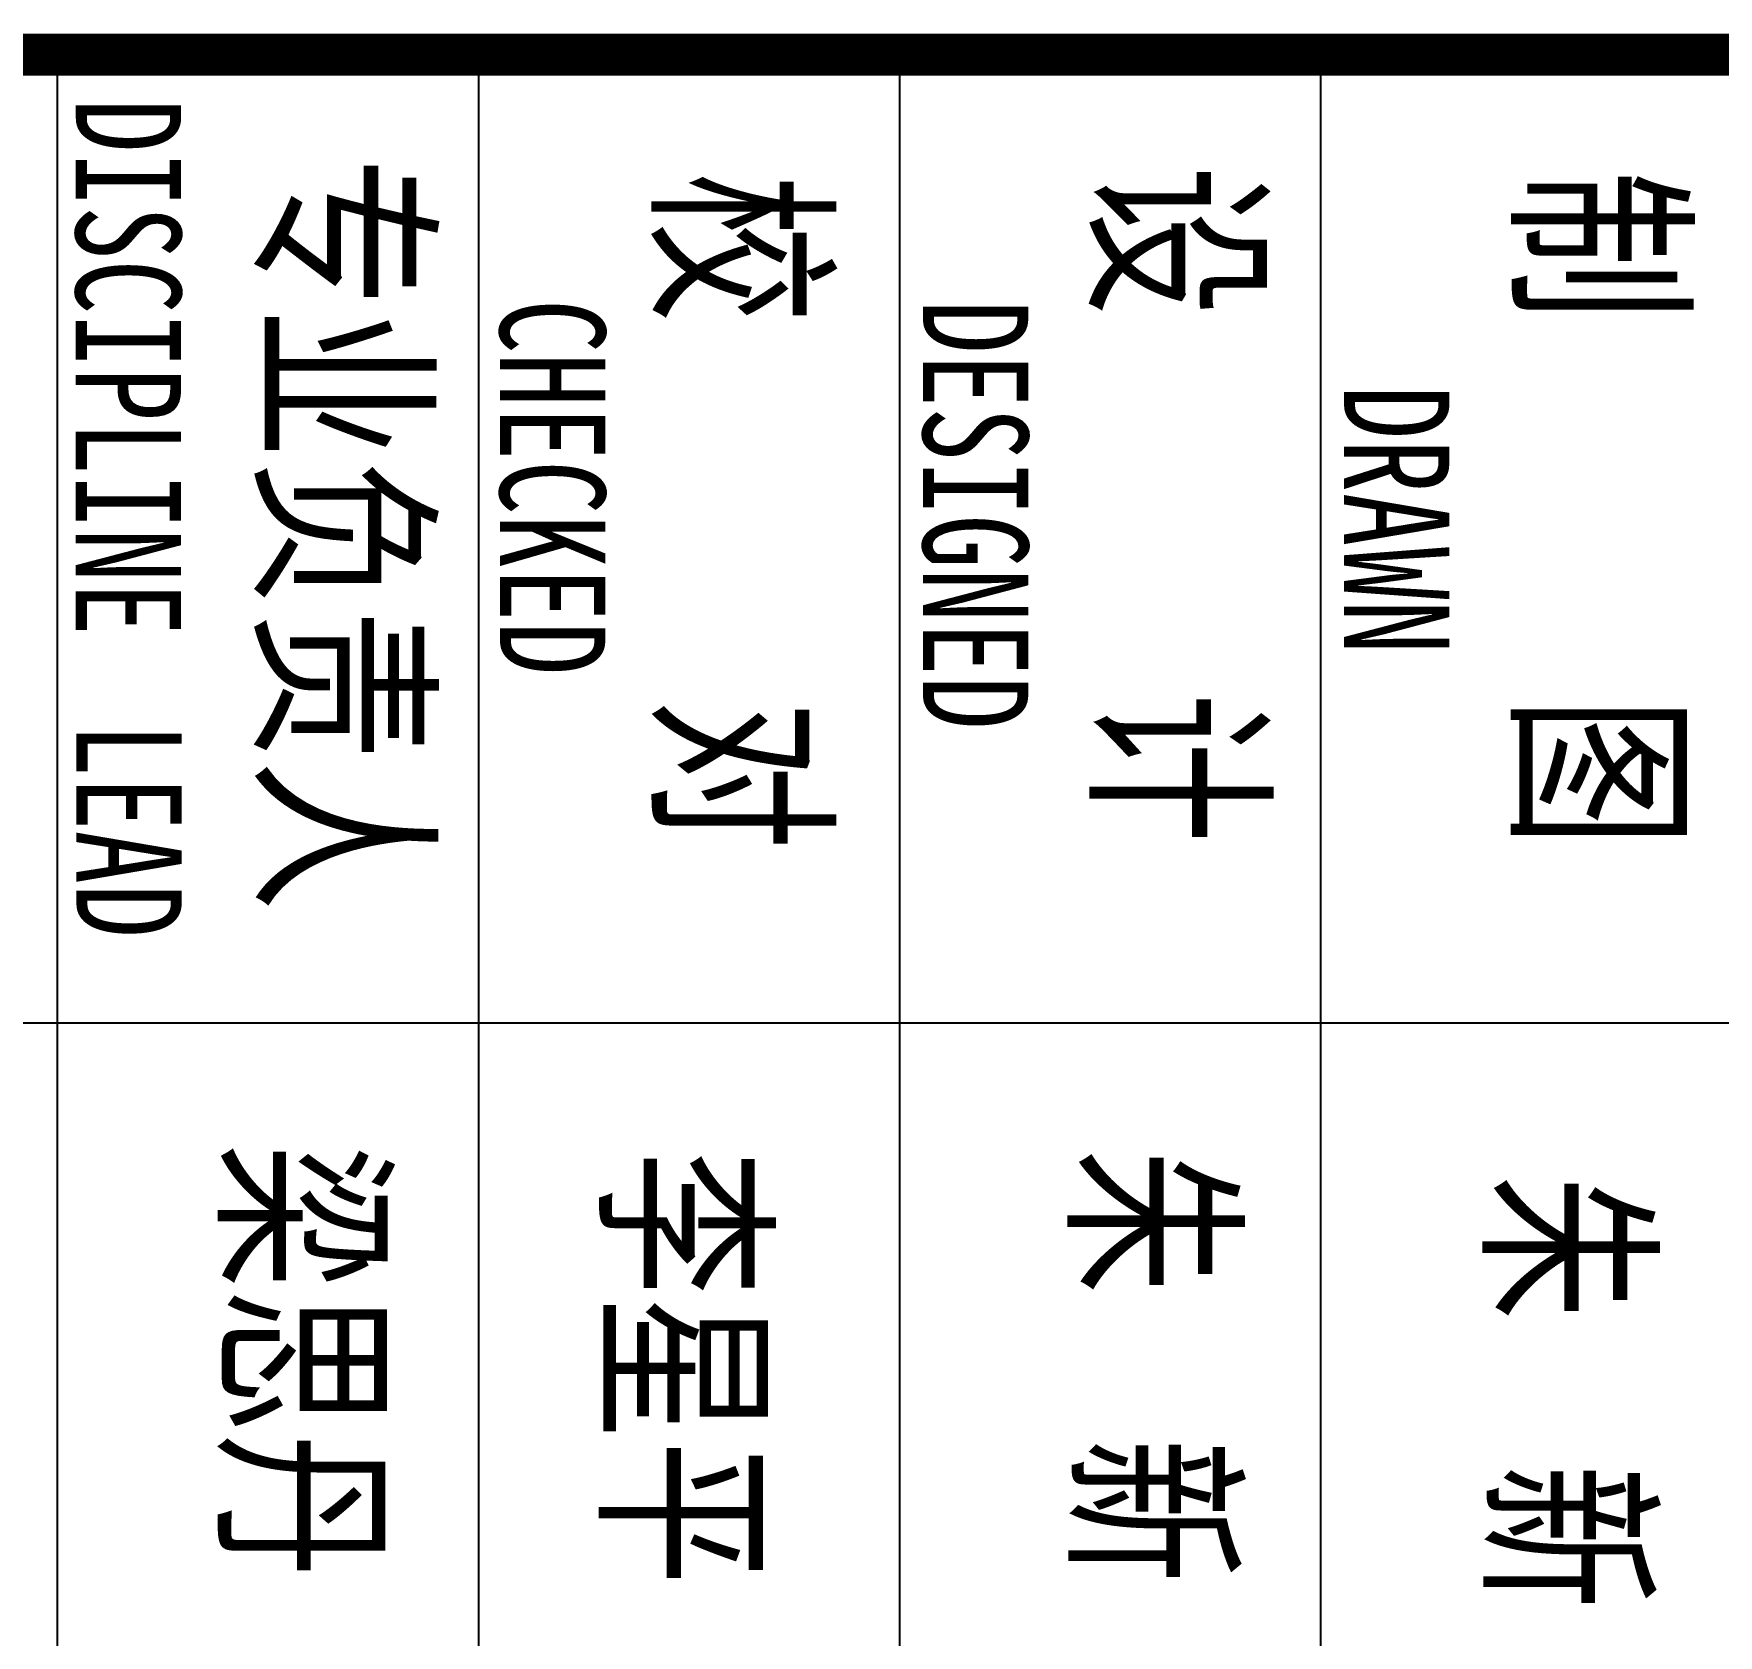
# Model space of a CAD drawing. Header units: millimetres. Extents: x 539196 to 807275, y 431843 to 1156631.
# Drawn here: x 692740 to 698398, y 521252 to 526631 of the extents above; entities that cross this region are included whole.
import ezdxf

# ---------------------------------------------------------------- set-up
doc = ezdxf.new("R2010")
doc.units = ezdxf.units.MM
doc.header["$MEASUREMENT"] = 0
doc.layers.add('PUB_TITLE', color=4, linetype='Continuous')
doc.styles.add('-宋体', font='', dxfattribs={"width": 0.8})
doc.styles.get('-宋体').set_extended_font_data('SimSun')

# ---------------------------------------------------------------- blocks, each defined once
blk = doc.blocks.new('图签11')
for p, q in [((3661955.9, -366170.7), (3661955.9, -326170.7)), ((3664255.9, -343170.3), (3664255.9, -355170.3)), ((3661955.9, -348170.3), (3668755.9, -348170.3)), ((3661955.9, -349170.3), (3668755.9, -349170.3)), ((3661955.9, -350170.3), (3668755.9, -350170.3)), ((3661955.9, -351170.3), (3668755.9, -351170.3))]:
    blk.add_line(p, q)
at = {"layer": 'PUB_TITLE', "const_width": 100}
blk.add_lwpolyline([(3661955.9, -326170.7), (3668755.9, -326170.7), (3668755.9, -366170.3), (3661955.9, -366170.3)], close=True, dxfattribs=at)
at = {"style": '-宋体', "width": 0.75}
for s, height, p in [('制     图', 350, (3662229.2, -347680.5)), ('朱  新', 336.33, (3664615.6, -347749.2)), ('DRAWN', 250, (3662740.9, -348114.5)), ('设     计', 350, (3662219, -348681.4)), ('朱  新', 336.33, (3664553.9, -348734.6)), ('DESIGNED', 250, (3662538, -349114.4)), ('校     对', 350, (3662235.1, -349721.5)), ('李星平', 336.33, (3664558.8, -349848.7)), ('CHECKED', 250, (3662536.6, -350118.8)), ('专业负责人', 350, (3662198.9, -350664.7)), ('梁思丹', 336.33, (3664541.1, -350752.5)), ('DISCIPLINE', 250, (3662060.1, -351126.1)), ('LEAD', 250, (3663542.7, -351124.7))]:
    blk.add_text(s, height=height, dxfattribs=at).set_placement(p)

msp = doc.modelspace()

# ---------------------------------------------------------------- block references
at = {"xscale": 1.41428571427241, "yscale": 1.41428571427241, "zscale": 1.414285714285714, "rotation": 270}
msp.add_blockref('图签11', (1189474.3, 5705612.1), dxfattribs=at)

doc.saveas('drawing.dxf')
